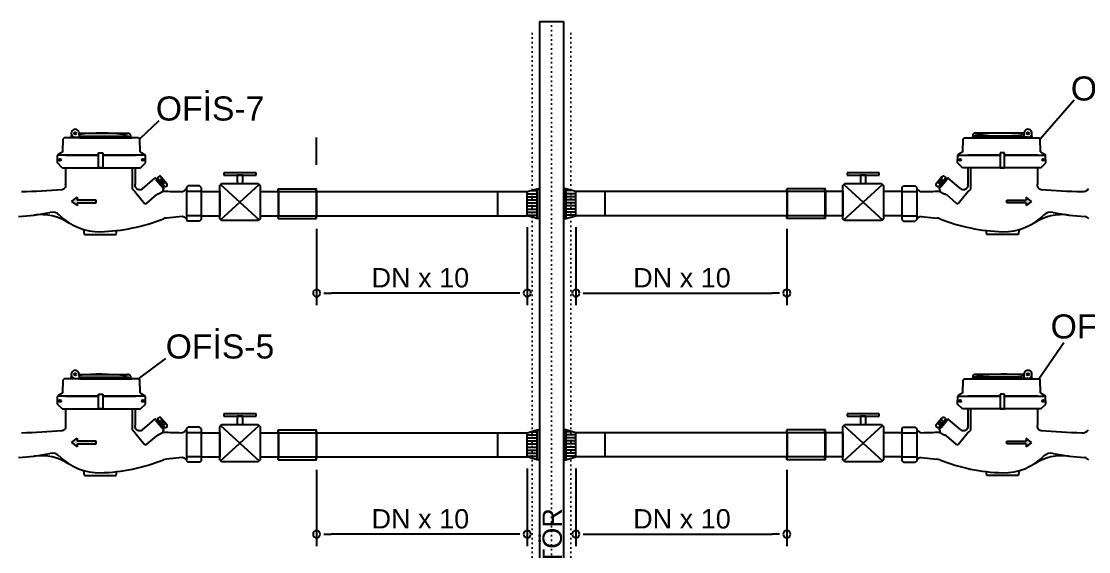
# Model space of a CAD drawing. Header units: centimetres. Extents: x 14449 to 53524, y -19051 to -10746.
# Drawn here: x 24528 to 24993.9, y -17432.6 to -17201.1 of the extents above; entities that cross this region are included whole.
import ezdxf

# ---------------------------------------------------------------- set-up
doc = ezdxf.new("R2010")
doc.units = ezdxf.units.CM
doc.linetypes.add('CENTER2', pattern=[112.5, 75, -12.5, 12.5, -12.5])
doc.linetypes.add('DOT', pattern=[6.35, 0, -6.35])
doc.layers.add('Eksen', color=1, linetype='CENTER2')
doc.styles.get("Standard").update_dxf_attribs({"font": 'arial.ttf'})

msp = doc.modelspace()

# ---------------------------------------------------------------- hatches: boundary and pattern name
for points in [[(24552.34, -17280.29), (24552.34, -17281.5), (24549.95, -17279.68), (24552.34, -17277.86), (24552.34, -17279.07), (24560.72, -17279.07), (24560.72, -17280.29)], [(24966.55, -17280.29), (24966.55, -17281.5), (24968.94, -17279.68), (24966.55, -17277.86), (24966.55, -17279.07), (24958.17, -17279.07), (24958.17, -17280.29)], [(24552.34, -17385.55), (24552.34, -17386.77), (24549.95, -17384.94), (24552.34, -17383.12), (24552.34, -17384.34), (24560.72, -17384.34), (24560.72, -17385.55)], [(24966.55, -17385.55), (24966.55, -17386.77), (24968.94, -17384.94), (24966.55, -17383.12), (24966.55, -17384.34), (24958.17, -17384.34), (24958.17, -17385.55)]]:
    msp.add_hatch(color=1).paths.add_polyline_path(points)

# ---------------------------------------------------------------- linework, layer by layer
for p, q in [((24754.18, -17201.05), (24754.18, -17683.87)), ((24754.18, -17201.05), (24764.71, -17201.05)), ((24764.71, -17201.05), (24764.71, -17683.87)), ((24549.7, -17251.78), (24549.89, -17250.6)), ((24553.25, -17249.93), (24559.31, -17249.93)), ((24553.25, -17249.93), (24574.47, -17249.93)), ((24553.29, -17250.44), (24553.29, -17251.85)), ((24566.05, -17249.93), (24574.75, -17249.93)), ((24952.84, -17249.93), (24944.14, -17249.93)), ((24965.64, -17249.93), (24944.42, -17249.93)), ((24965.64, -17249.93), (24959.57, -17249.93)), ((24965.6, -17250.44), (24965.6, -17251.85)), ((24969.19, -17251.78), (24969, -17250.6)), ((24546.05, -17258.05), (24546.22, -17252.37)), ((24546.74, -17251.85), (24546.22, -17252.37)), ((24553.36, -17251.85), (24546.74, -17251.85)), ((24549.7, -17251.78), (24549.67, -17251.78)), ((24551.5, -17251.68), (24553.29, -17251.68)), ((24575.6, -17251.85), (24553.29, -17251.85)), ((24553.3, -17251.78), (24553.33, -17251.78)), ((24553.33, -17251.78), (24553.33, -17251.85)), ((24553.33, -17251.85), (24576.21, -17251.85)), ((24553.89, -17251.21), (24574.96, -17251.21)), ((24553.89, -17251.21), (24553.89, -17251.85)), ((24574.96, -17251.21), (24574.96, -17251.85)), ((24579.21, -17251.85), (24575.35, -17251.85)), ((24575.6, -17250.78), (24575.6, -17251.85)), ((24579.21, -17251.85), (24579.73, -17252.37)), ((24579.9, -17258.05), (24579.73, -17252.37)), ((24656.78, -17263.67), (24656.78, -17251.74)), ((24938.99, -17258.05), (24939.16, -17252.37)), ((24939.68, -17251.85), (24939.16, -17252.37)), ((24939.68, -17251.85), (24943.54, -17251.85)), ((24965.56, -17251.85), (24942.68, -17251.85)), ((24943.29, -17250.78), (24943.29, -17251.85)), ((24943.29, -17251.85), (24965.6, -17251.85)), ((24965, -17251.21), (24943.93, -17251.21)), ((24943.93, -17251.21), (24943.93, -17251.85)), ((24965, -17251.21), (24965, -17251.85)), ((24965.53, -17251.85), (24972.15, -17251.85)), ((24965.56, -17251.78), (24965.56, -17251.85)), ((24965.59, -17251.78), (24965.56, -17251.78)), ((24967.39, -17251.68), (24965.6, -17251.68)), ((24969.19, -17251.78), (24969.22, -17251.78)), ((24972.15, -17251.85), (24972.67, -17252.37)), ((24972.84, -17258.05), (24972.67, -17252.37)), ((24543.76, -17262.89), (24543.81, -17259.61)), ((24561.76, -17259.44), (24543.84, -17259.44)), ((24546.05, -17258.05), (24544.04, -17259.21)), ((24547.25, -17259.44), (24561.76, -17259.44)), ((24561.76, -17265), (24561.76, -17258.51)), ((24561.76, -17258.51), (24563.61, -17258.51)), ((24563.61, -17258.51), (24563.61, -17265)), ((24563.61, -17259.44), (24577.82, -17259.44)), ((24582.11, -17259.44), (24563.61, -17259.44)), ((24579.9, -17258.05), (24581.91, -17259.21)), ((24582.2, -17262.89), (24582.14, -17259.61)), ((24936.69, -17262.89), (24936.75, -17259.61)), ((24936.78, -17259.44), (24955.28, -17259.44)), ((24938.99, -17258.05), (24936.98, -17259.21)), ((24955.28, -17259.44), (24941.07, -17259.44)), ((24957.13, -17258.51), (24955.28, -17258.51)), ((24955.28, -17258.51), (24955.28, -17265)), ((24957.13, -17265), (24957.13, -17258.51)), ((24971.64, -17259.44), (24957.13, -17259.44)), ((24957.13, -17259.44), (24975.04, -17259.44)), ((24972.84, -17258.05), (24974.85, -17259.21)), ((24975.13, -17262.89), (24975.08, -17259.61)), ((24545.86, -17265), (24543.76, -17262.89)), ((24580.09, -17265), (24582.2, -17262.89)), ((24938.8, -17265), (24936.69, -17262.89)), ((24973.03, -17265), (24975.13, -17262.89)), ((24545.86, -17265), (24580.09, -17265)), ((24563.61, -17265), (24561.76, -17265)), ((24576.47, -17274.28), (24576.47, -17265)), ((24588.26, -17268.6), (24587.32, -17269.39)), ((24589.04, -17268.99), (24591.45, -17271.86)), ((24630.45, -17267.18), (24616.43, -17267.18)), ((24616.43, -17267.18), (24616.43, -17268.17)), ((24616.43, -17268.17), (24630.45, -17268.17)), ((24624.66, -17268.17), (24622.21, -17268.17)), ((24622.21, -17268.17), (24622.21, -17271.89)), ((24624.66, -17271.89), (24624.66, -17268.17)), ((24630.45, -17268.17), (24630.45, -17267.18)), ((24902.46, -17267.18), (24888.43, -17267.18)), ((24888.43, -17267.18), (24888.43, -17268.17)), ((24888.43, -17268.17), (24902.46, -17268.17)), ((24896.67, -17268.17), (24894.22, -17268.17)), ((24894.22, -17268.17), (24894.22, -17271.89)), ((24896.67, -17271.89), (24896.67, -17268.17)), ((24902.46, -17268.17), (24902.46, -17267.18)), ((24929.85, -17268.99), (24927.44, -17271.86)), ((24930.63, -17268.6), (24931.57, -17269.39)), ((24973.03, -17265), (24938.8, -17265)), ((24942.42, -17274.28), (24942.42, -17265)), ((24955.28, -17265), (24957.13, -17265)), ((24580.83, -17274.16), (24586.33, -17269.54)), ((24586.66, -17269.57), (24590.23, -17273.83)), ((24586.78, -17270.08), (24586.96, -17269.93)), ((24586.78, -17270.08), (24589.76, -17273.62)), ((24587.46, -17269.56), (24587.02, -17269.93)), ((24589.93, -17273.39), (24587.02, -17269.93)), ((24590.76, -17273.49), (24587.32, -17269.39)), ((24590.37, -17273.02), (24587.46, -17269.56)), ((24587.49, -17270.93), (24589.28, -17273.05)), ((24588.01, -17270.22), (24587.57, -17270.59)), ((24587.61, -17271.07), (24588.27, -17270.52)), ((24589.29, -17269.83), (24588.35, -17270.62)), ((24589.16, -17272.91), (24589.82, -17272.36)), ((24589.82, -17272.36), (24589.38, -17272.73)), ((24590.67, -17271.46), (24589.73, -17272.25)), ((24589.76, -17273.62), (24589.93, -17273.48)), ((24590.37, -17273.02), (24589.93, -17273.39)), ((24591.7, -17272.7), (24590.76, -17273.49)), ((24600.05, -17273.63), (24600.74, -17272.93)), ((24600.05, -17273.63), (24600.05, -17287.64)), ((24605.84, -17272.93), (24600.74, -17272.93)), ((24606.53, -17273.63), (24605.84, -17272.93)), ((24606.53, -17273.63), (24606.53, -17287.64)), ((24614.59, -17272.73), (24615.43, -17271.89)), ((24614.59, -17287.24), (24614.59, -17272.73)), ((24615.01, -17287.66), (24631.87, -17272.31)), ((24615.01, -17272.31), (24631.87, -17287.66)), ((24615.43, -17271.89), (24631.45, -17271.89)), ((24622.21, -17271.89), (24624.66, -17271.89)), ((24631.45, -17271.89), (24632.29, -17272.73)), ((24632.29, -17272.73), (24632.29, -17287.24)), ((24886.59, -17272.73), (24887.44, -17271.89)), ((24886.59, -17287.24), (24886.59, -17272.73)), ((24887.02, -17287.66), (24903.87, -17272.31)), ((24887.02, -17272.31), (24903.87, -17287.66)), ((24887.44, -17271.89), (24903.45, -17271.89)), ((24894.22, -17271.89), (24896.67, -17271.89)), ((24903.45, -17271.89), (24904.29, -17272.73)), ((24904.29, -17272.73), (24904.29, -17287.24)), ((24912.36, -17273.63), (24913.05, -17272.93)), ((24912.36, -17273.63), (24912.36, -17287.64)), ((24913.05, -17272.93), (24918.15, -17272.93)), ((24918.84, -17273.63), (24918.15, -17272.93)), ((24918.84, -17273.63), (24918.84, -17287.64)), ((24927.19, -17272.7), (24928.12, -17273.49)), ((24928.12, -17273.49), (24931.57, -17269.39)), ((24928.22, -17271.46), (24929.16, -17272.25)), ((24928.52, -17273.02), (24931.43, -17269.56)), ((24928.52, -17273.02), (24928.96, -17273.39)), ((24932.23, -17269.57), (24928.66, -17273.83)), ((24928.96, -17273.39), (24931.87, -17269.93)), ((24929.13, -17273.62), (24928.96, -17273.48)), ((24929.73, -17272.91), (24929.07, -17272.36)), ((24929.07, -17272.36), (24929.51, -17272.73)), ((24932.11, -17270.08), (24929.13, -17273.62)), ((24929.6, -17269.83), (24930.54, -17270.62)), ((24931.4, -17270.93), (24929.61, -17273.05)), ((24931.28, -17271.07), (24930.62, -17270.52)), ((24930.87, -17270.22), (24931.32, -17270.59)), ((24931.43, -17269.56), (24931.87, -17269.93)), ((24932.11, -17270.08), (24931.93, -17269.93)), ((24938.06, -17274.16), (24932.56, -17269.54)), ((24577.55, -17275.33), (24581.93, -17280.69)), ((24582.79, -17280.37), (24587.13, -17276.73)), ((24590.24, -17275.16), (24587.77, -17276.52)), ((24589.97, -17274.35), (24590.2, -17274.16)), ((24606.53, -17275.39), (24600.05, -17275.39)), ((24606.53, -17275.39), (24614.59, -17275.39)), ((24614.59, -17275.39), (24614.59, -17285.91)), ((24632.29, -17275.39), (24640.07, -17275.39)), ((24640.07, -17274.13), (24656.91, -17274.13)), ((24640.07, -17275.39), (24640.07, -17274.13)), ((24640.07, -17275.39), (24640.07, -17285.91)), ((24640.07, -17275.39), (24656.91, -17275.39)), ((24640.28, -17275.39), (24640.28, -17274.13)), ((24640.28, -17275.39), (24640.28, -17285.91)), ((24653.3, -17275.39), (24670.14, -17275.39)), ((24656.73, -17275.39), (24656.73, -17274.13)), ((24656.73, -17275.39), (24656.73, -17285.91)), ((24656.91, -17275.39), (24656.91, -17274.13)), ((24656.91, -17275.39), (24656.91, -17285.91)), ((24656.91, -17275.39), (24748.82, -17275.39)), ((24748.82, -17275.39), (24753.18, -17274.13)), ((24748.82, -17285.91), (24748.82, -17275.39)), ((24753.18, -17274.13), (24753.18, -17287.18)), ((24753.18, -17274.13), (24754.18, -17274.13)), ((24753.18, -17287.18), (24753.18, -17274.13)), ((24754.18, -17274.13), (24754.18, -17287.18)), ((24765.71, -17274.13), (24764.71, -17274.13)), ((24764.71, -17274.13), (24764.71, -17287.18)), ((24765.71, -17274.13), (24765.71, -17287.18)), ((24770.07, -17275.39), (24765.71, -17274.13)), ((24765.71, -17287.18), (24765.71, -17274.13)), ((24862.11, -17275.39), (24770.07, -17275.39)), ((24770.07, -17285.91), (24770.07, -17275.39)), ((24878.95, -17274.13), (24862.11, -17274.13)), ((24862.11, -17275.39), (24862.11, -17274.13)), ((24878.95, -17275.39), (24862.11, -17275.39)), ((24862.11, -17275.39), (24862.11, -17285.91)), ((24862.28, -17275.39), (24862.28, -17274.13)), ((24862.28, -17275.39), (24862.28, -17285.91)), ((24878.74, -17275.39), (24878.74, -17274.13)), ((24878.74, -17275.39), (24878.74, -17285.91)), ((24878.95, -17275.39), (24878.95, -17274.13)), ((24886.59, -17275.39), (24878.95, -17275.39)), ((24878.95, -17275.39), (24878.95, -17285.91)), ((24886.59, -17275.39), (24886.59, -17285.91)), ((24912.36, -17275.39), (24904.29, -17275.39)), ((24912.36, -17275.39), (24918.84, -17275.39)), ((24928.65, -17275.16), (24931.12, -17276.52)), ((24928.92, -17274.35), (24928.69, -17274.16)), ((24936.1, -17280.37), (24931.76, -17276.73)), ((24941.34, -17275.33), (24936.96, -17280.69)), ((24598.14, -17286.23), (24591.31, -17286.93)), ((24606.53, -17285.91), (24600.05, -17285.91)), ((24600.05, -17287.64), (24600.74, -17288.33)), ((24606.53, -17287.64), (24605.84, -17288.33)), ((24606.53, -17285.91), (24614.59, -17285.91)), ((24615.43, -17288.08), (24614.59, -17287.24)), ((24632.29, -17287.24), (24631.45, -17288.08)), ((24632.29, -17285.91), (24640.07, -17285.91)), ((24640.07, -17285.91), (24656.91, -17285.91)), ((24640.07, -17287.18), (24640.07, -17285.91)), ((24640.07, -17287.18), (24656.91, -17287.18)), ((24640.28, -17287.18), (24640.28, -17285.91)), ((24653.3, -17285.91), (24670.14, -17285.91)), ((24656.73, -17287.18), (24656.73, -17285.91)), ((24656.91, -17287.18), (24656.91, -17285.91)), ((24656.91, -17285.91), (24748.82, -17285.91)), ((24753.18, -17287.18), (24748.82, -17285.91)), ((24754.18, -17287.18), (24753.18, -17287.18)), ((24764.71, -17287.18), (24765.71, -17287.18)), ((24765.71, -17287.18), (24770.07, -17285.91)), ((24862.11, -17285.91), (24770.07, -17285.91)), ((24878.95, -17285.91), (24862.11, -17285.91)), ((24862.11, -17287.18), (24862.11, -17285.91)), ((24878.95, -17287.18), (24862.11, -17287.18)), ((24862.28, -17287.18), (24862.28, -17285.91)), ((24878.74, -17287.18), (24878.74, -17285.91)), ((24886.59, -17285.91), (24878.95, -17285.91)), ((24878.95, -17287.18), (24878.95, -17285.91)), ((24887.44, -17288.08), (24886.59, -17287.24)), ((24904.29, -17287.24), (24903.45, -17288.08)), ((24912.36, -17285.91), (24904.29, -17285.91)), ((24912.36, -17285.91), (24918.84, -17285.91)), ((24912.36, -17287.64), (24913.05, -17288.33)), ((24918.84, -17287.64), (24918.15, -17288.33)), ((24920.75, -17286.23), (24927.58, -17286.93)), ((24555.63, -17294.08), (24555.25, -17291.93)), ((24569.44, -17294.08), (24569.74, -17292.38)), ((24605.84, -17288.33), (24600.74, -17288.33)), ((24631.45, -17288.08), (24615.43, -17288.08)), ((24903.45, -17288.08), (24887.44, -17288.08)), ((24913.05, -17288.33), (24918.15, -17288.33)), ((24949.45, -17294.08), (24949.15, -17292.38)), ((24963.26, -17294.08), (24963.64, -17291.93)), ((24555.63, -17294.08), (24569.44, -17294.08)), ((24963.26, -17294.08), (24949.45, -17294.08)), ((24546.05, -17363.32), (24546.22, -17357.63)), ((24546.74, -17357.11), (24546.22, -17357.63)), ((24553.36, -17357.11), (24546.74, -17357.11)), ((24549.7, -17357.04), (24549.67, -17357.04)), ((24549.7, -17357.04), (24549.89, -17355.86)), ((24551.5, -17356.94), (24553.29, -17356.94)), ((24553.25, -17355.19), (24559.31, -17355.19)), ((24553.25, -17355.19), (24574.47, -17355.19)), ((24553.29, -17355.71), (24553.29, -17357.11)), ((24575.6, -17357.11), (24553.29, -17357.11)), ((24553.3, -17357.04), (24553.33, -17357.04)), ((24553.33, -17357.04), (24553.33, -17357.11)), ((24553.33, -17357.11), (24576.21, -17357.11)), ((24553.89, -17356.47), (24574.96, -17356.47)), ((24553.89, -17356.47), (24553.89, -17357.11)), ((24566.05, -17355.19), (24574.75, -17355.19)), ((24574.96, -17356.47), (24574.96, -17357.11)), ((24579.21, -17357.11), (24575.35, -17357.11)), ((24575.6, -17356.04), (24575.6, -17357.11)), ((24579.21, -17357.11), (24579.73, -17357.63)), ((24579.9, -17363.32), (24579.73, -17357.63)), ((24938.99, -17363.32), (24939.16, -17357.63)), ((24939.68, -17357.11), (24939.16, -17357.63)), ((24939.68, -17357.11), (24943.54, -17357.11)), ((24965.56, -17357.11), (24942.68, -17357.11)), ((24943.29, -17356.04), (24943.29, -17357.11)), ((24943.29, -17357.11), (24965.6, -17357.11)), ((24965, -17356.47), (24943.93, -17356.47)), ((24943.93, -17356.47), (24943.93, -17357.11)), ((24952.84, -17355.19), (24944.14, -17355.19)), ((24965.64, -17355.19), (24944.42, -17355.19)), ((24965.64, -17355.19), (24959.57, -17355.19)), ((24965, -17356.47), (24965, -17357.11)), ((24965.53, -17357.11), (24972.15, -17357.11)), ((24965.56, -17357.04), (24965.56, -17357.11)), ((24965.59, -17357.04), (24965.56, -17357.04)), ((24965.6, -17355.71), (24965.6, -17357.11)), ((24967.39, -17356.94), (24965.6, -17356.94)), ((24969.19, -17357.04), (24969, -17355.86)), ((24969.19, -17357.04), (24969.22, -17357.04)), ((24972.15, -17357.11), (24972.67, -17357.63)), ((24972.84, -17363.32), (24972.67, -17357.63)), ((24543.76, -17368.16), (24543.81, -17364.87)), ((24561.76, -17364.71), (24543.84, -17364.71)), ((24546.05, -17363.32), (24544.04, -17364.48)), ((24547.25, -17364.71), (24561.76, -17364.71)), ((24561.76, -17370.26), (24561.76, -17363.77)), ((24561.76, -17363.77), (24563.61, -17363.77)), ((24563.61, -17363.77), (24563.61, -17370.26)), ((24563.61, -17364.71), (24577.82, -17364.71)), ((24582.11, -17364.71), (24563.61, -17364.71)), ((24579.9, -17363.32), (24581.91, -17364.48)), ((24582.2, -17368.16), (24582.14, -17364.87)), ((24936.69, -17368.16), (24936.75, -17364.87)), ((24936.78, -17364.71), (24955.28, -17364.71)), ((24938.99, -17363.32), (24936.98, -17364.48)), ((24955.28, -17364.71), (24941.07, -17364.71)), ((24957.13, -17363.77), (24955.28, -17363.77)), ((24955.28, -17363.77), (24955.28, -17370.26)), ((24957.13, -17370.26), (24957.13, -17363.77)), ((24971.64, -17364.71), (24957.13, -17364.71)), ((24957.13, -17364.71), (24975.04, -17364.71)), ((24972.84, -17363.32), (24974.85, -17364.48)), ((24975.13, -17368.16), (24975.08, -17364.87)), ((24545.86, -17370.26), (24543.76, -17368.16)), ((24545.86, -17370.26), (24580.09, -17370.26)), ((24563.61, -17370.26), (24561.76, -17370.26)), ((24576.47, -17379.54), (24576.47, -17370.26)), ((24580.09, -17370.26), (24582.2, -17368.16)), ((24938.8, -17370.26), (24936.69, -17368.16)), ((24973.03, -17370.26), (24938.8, -17370.26)), ((24942.42, -17379.54), (24942.42, -17370.26)), ((24955.28, -17370.26), (24957.13, -17370.26)), ((24973.03, -17370.26), (24975.13, -17368.16)), ((24580.83, -17379.43), (24586.33, -17374.81)), ((24586.66, -17374.84), (24590.23, -17379.09)), ((24586.78, -17375.34), (24586.96, -17375.19)), ((24586.78, -17375.34), (24589.76, -17378.89)), ((24587.46, -17374.82), (24587.02, -17375.2)), ((24589.93, -17378.65), (24587.02, -17375.2)), ((24588.26, -17373.87), (24587.32, -17374.66)), ((24590.76, -17378.75), (24587.32, -17374.66)), ((24590.37, -17378.28), (24587.46, -17374.82)), ((24587.49, -17376.19), (24589.28, -17378.32)), ((24588.01, -17375.48), (24587.57, -17375.85)), ((24587.61, -17376.33), (24588.27, -17375.78)), ((24589.29, -17375.09), (24588.35, -17375.88)), ((24589.04, -17374.25), (24591.45, -17377.12)), ((24630.45, -17372.44), (24616.43, -17372.44)), ((24616.43, -17372.44), (24616.43, -17373.43)), ((24616.43, -17373.43), (24630.45, -17373.43)), ((24624.66, -17373.43), (24622.21, -17373.43)), ((24622.21, -17373.43), (24622.21, -17377.15)), ((24624.66, -17377.15), (24624.66, -17373.43)), ((24630.45, -17373.43), (24630.45, -17372.44)), ((24902.46, -17372.44), (24888.43, -17372.44)), ((24888.43, -17372.44), (24888.43, -17373.43)), ((24888.43, -17373.43), (24902.46, -17373.43)), ((24896.67, -17373.43), (24894.22, -17373.43)), ((24894.22, -17373.43), (24894.22, -17377.15)), ((24896.67, -17377.15), (24896.67, -17373.43)), ((24902.46, -17373.43), (24902.46, -17372.44)), ((24929.85, -17374.25), (24927.44, -17377.12)), ((24928.12, -17378.75), (24931.57, -17374.66)), ((24928.52, -17378.28), (24931.43, -17374.82)), ((24932.23, -17374.84), (24928.66, -17379.09)), ((24928.96, -17378.65), (24931.87, -17375.2)), ((24932.11, -17375.34), (24929.13, -17378.89)), ((24929.6, -17375.09), (24930.54, -17375.88)), ((24931.4, -17376.19), (24929.61, -17378.32)), ((24931.28, -17376.33), (24930.62, -17375.78)), ((24930.63, -17373.87), (24931.57, -17374.66)), ((24930.87, -17375.48), (24931.32, -17375.85)), ((24931.43, -17374.82), (24931.87, -17375.2)), ((24932.11, -17375.34), (24931.93, -17375.19)), ((24938.06, -17379.43), (24932.56, -17374.81)), ((24577.55, -17380.59), (24581.93, -17385.96)), ((24590.24, -17380.43), (24587.77, -17381.78)), ((24589.16, -17378.18), (24589.82, -17377.62)), ((24589.82, -17377.62), (24589.38, -17378)), ((24590.67, -17376.73), (24589.73, -17377.52)), ((24589.76, -17378.89), (24589.93, -17378.74)), ((24590.37, -17378.28), (24589.93, -17378.65)), ((24589.97, -17379.62), (24590.2, -17379.42)), ((24591.7, -17377.96), (24590.76, -17378.75)), ((24600.05, -17378.89), (24600.74, -17378.2)), ((24600.05, -17378.89), (24600.05, -17392.9)), ((24606.53, -17380.65), (24600.05, -17380.65)), ((24605.84, -17378.2), (24600.74, -17378.2)), ((24606.53, -17378.89), (24605.84, -17378.2)), ((24606.53, -17378.89), (24606.53, -17392.9)), ((24606.53, -17380.65), (24614.59, -17380.65)), ((24614.59, -17378), (24615.43, -17377.15)), ((24614.59, -17392.51), (24614.59, -17378)), ((24614.59, -17380.65), (24614.59, -17391.18)), ((24615.01, -17392.93), (24631.87, -17377.57)), ((24615.01, -17377.57), (24631.87, -17392.93)), ((24615.43, -17377.15), (24631.45, -17377.15)), ((24622.21, -17377.15), (24624.66, -17377.15)), ((24631.45, -17377.15), (24632.29, -17378)), ((24632.29, -17378), (24632.29, -17392.51)), ((24632.29, -17380.65), (24640.07, -17380.65)), ((24640.07, -17379.39), (24656.91, -17379.39)), ((24640.07, -17380.65), (24640.07, -17379.39)), ((24640.07, -17380.65), (24640.07, -17391.18)), ((24640.07, -17380.65), (24656.91, -17380.65)), ((24640.28, -17380.65), (24640.28, -17379.39)), ((24640.28, -17380.65), (24640.28, -17391.18)), ((24656.73, -17380.65), (24656.73, -17379.39)), ((24656.73, -17380.65), (24656.73, -17391.18)), ((24656.91, -17380.65), (24656.91, -17379.39)), ((24656.91, -17380.65), (24656.91, -17391.18)), ((24656.91, -17380.65), (24748.82, -17380.65)), ((24748.82, -17380.65), (24753.18, -17379.39)), ((24748.82, -17391.18), (24748.82, -17380.65)), ((24753.18, -17379.39), (24753.18, -17392.44)), ((24753.18, -17379.39), (24754.18, -17379.39)), ((24753.18, -17392.44), (24753.18, -17379.39)), ((24754.18, -17379.39), (24754.18, -17392.44)), ((24765.71, -17379.39), (24764.71, -17379.39)), ((24764.71, -17379.39), (24764.71, -17392.44)), ((24765.71, -17379.39), (24765.71, -17392.44)), ((24770.07, -17380.65), (24765.71, -17379.39)), ((24765.71, -17392.44), (24765.71, -17379.39)), ((24862.11, -17380.65), (24770.07, -17380.65)), ((24770.07, -17391.18), (24770.07, -17380.65)), ((24878.95, -17379.39), (24862.11, -17379.39)), ((24862.11, -17380.65), (24862.11, -17379.39)), ((24878.95, -17380.65), (24862.11, -17380.65)), ((24862.11, -17380.65), (24862.11, -17391.18)), ((24862.28, -17380.65), (24862.28, -17379.39)), ((24862.28, -17380.65), (24862.28, -17391.18)), ((24878.74, -17380.65), (24878.74, -17379.39)), ((24878.74, -17380.65), (24878.74, -17391.18)), ((24878.95, -17380.65), (24878.95, -17379.39)), ((24886.59, -17380.65), (24878.95, -17380.65)), ((24878.95, -17380.65), (24878.95, -17391.18)), ((24886.59, -17378), (24887.44, -17377.15)), ((24886.59, -17392.51), (24886.59, -17378)), ((24886.59, -17380.65), (24886.59, -17391.18)), ((24887.02, -17392.93), (24903.87, -17377.57)), ((24887.02, -17377.57), (24903.87, -17392.93)), ((24887.44, -17377.15), (24903.45, -17377.15)), ((24894.22, -17377.15), (24896.67, -17377.15)), ((24903.45, -17377.15), (24904.29, -17378)), ((24904.29, -17378), (24904.29, -17392.51)), ((24912.36, -17380.65), (24904.29, -17380.65)), ((24912.36, -17378.89), (24913.05, -17378.2)), ((24912.36, -17378.89), (24912.36, -17392.9)), ((24912.36, -17380.65), (24918.84, -17380.65)), ((24913.05, -17378.2), (24918.15, -17378.2)), ((24918.84, -17378.89), (24918.15, -17378.2)), ((24918.84, -17378.89), (24918.84, -17392.9)), ((24927.19, -17377.96), (24928.12, -17378.75)), ((24928.22, -17376.73), (24929.16, -17377.52)), ((24928.52, -17378.28), (24928.96, -17378.65)), ((24928.65, -17380.43), (24931.12, -17381.78)), ((24928.92, -17379.62), (24928.69, -17379.42)), ((24929.13, -17378.89), (24928.96, -17378.74)), ((24929.73, -17378.18), (24929.07, -17377.62)), ((24929.07, -17377.62), (24929.51, -17378)), ((24941.34, -17380.59), (24936.96, -17385.96)), ((24582.79, -17385.64), (24587.13, -17381.99)), ((24936.1, -17385.64), (24931.76, -17381.99)), ((24598.14, -17391.49), (24591.31, -17392.19)), ((24606.53, -17391.18), (24600.05, -17391.18)), ((24600.05, -17392.9), (24600.74, -17393.6)), ((24605.84, -17393.6), (24600.74, -17393.6)), ((24606.53, -17392.9), (24605.84, -17393.6)), ((24606.53, -17391.18), (24614.59, -17391.18)), ((24615.43, -17393.35), (24614.59, -17392.51)), ((24631.45, -17393.35), (24615.43, -17393.35)), ((24632.29, -17392.51), (24631.45, -17393.35)), ((24632.29, -17391.18), (24640.07, -17391.18)), ((24640.07, -17391.18), (24656.91, -17391.18)), ((24640.07, -17392.44), (24640.07, -17391.18)), ((24640.07, -17392.44), (24656.91, -17392.44)), ((24640.28, -17392.44), (24640.28, -17391.18)), ((24656.73, -17392.44), (24656.73, -17391.18)), ((24656.91, -17392.44), (24656.91, -17391.18)), ((24656.91, -17391.18), (24748.82, -17391.18)), ((24753.18, -17392.44), (24748.82, -17391.18)), ((24754.18, -17392.44), (24753.18, -17392.44)), ((24764.71, -17392.44), (24765.71, -17392.44)), ((24765.71, -17392.44), (24770.07, -17391.18)), ((24862.11, -17391.18), (24770.07, -17391.18)), ((24878.95, -17391.18), (24862.11, -17391.18)), ((24862.11, -17392.44), (24862.11, -17391.18)), ((24878.95, -17392.44), (24862.11, -17392.44)), ((24862.28, -17392.44), (24862.28, -17391.18)), ((24878.74, -17392.44), (24878.74, -17391.18)), ((24886.59, -17391.18), (24878.95, -17391.18)), ((24878.95, -17392.44), (24878.95, -17391.18)), ((24887.44, -17393.35), (24886.59, -17392.51)), ((24903.45, -17393.35), (24887.44, -17393.35)), ((24904.29, -17392.51), (24903.45, -17393.35)), ((24912.36, -17391.18), (24904.29, -17391.18)), ((24912.36, -17391.18), (24918.84, -17391.18)), ((24912.36, -17392.9), (24913.05, -17393.6)), ((24913.05, -17393.6), (24918.15, -17393.6)), ((24918.84, -17392.9), (24918.15, -17393.6)), ((24920.75, -17391.49), (24927.58, -17392.19)), ((24555.63, -17399.34), (24555.25, -17397.19)), ((24555.63, -17399.34), (24569.44, -17399.34)), ((24569.44, -17399.34), (24569.74, -17397.64)), ((24949.45, -17399.34), (24949.15, -17397.64)), ((24963.26, -17399.34), (24949.45, -17399.34)), ((24963.26, -17399.34), (24963.64, -17397.19))]:
    msp.add_line(p, q)
at = {"color": 3, "linetype": 'DOT', "ltscale": 0.3}
for p, q in [((24759.44, -17201.05), (24759.44, -17643.57)), ((24751.02, -17206.31), (24751.02, -17643.57)), ((24767.87, -17206.31), (24767.87, -17643.57))]:
    msp.add_line(p, q, dxfattribs=at)
at = {"ltscale": 0.3}
for p, q in [((24972.67, -17252.37), (24987.5, -17235.38)), ((24579.73, -17252.37), (24588.12, -17244.37)), ((24972.15, -17357.11), (24982.97, -17341.35)), ((24579.21, -17357.11), (24591.02, -17348.27))]:
    msp.add_line(p, q, dxfattribs=at)
at = {"ltscale": 0.5}
for p, q in [((24547.32, -17265), (24547.32, -17272.08)), ((24577.75, -17265), (24577.75, -17272.08)), ((24941.14, -17265), (24941.14, -17272.08)), ((24971.57, -17265), (24971.57, -17272.08)), ((24547.32, -17370.26), (24547.32, -17377.34)), ((24577.75, -17370.26), (24577.75, -17377.34)), ((24941.14, -17370.26), (24941.14, -17377.34)), ((24971.57, -17370.26), (24971.57, -17377.34))]:
    msp.add_line(p, q, dxfattribs=at)
at = {"color": 1}
for p, q in [((24549.95, -17279.68), (24552.34, -17277.86)), ((24552.34, -17277.86), (24552.34, -17279.07)), ((24966.55, -17277.86), (24966.55, -17279.07)), ((24968.94, -17279.68), (24966.55, -17277.86)), ((24549.95, -17279.68), (24552.34, -17281.5)), ((24560.72, -17279.07), (24552.34, -17279.07)), ((24552.34, -17280.29), (24560.72, -17280.29)), ((24552.34, -17280.29), (24552.34, -17281.5)), ((24560.72, -17280.29), (24560.72, -17279.07)), ((24958.17, -17280.29), (24958.17, -17279.07)), ((24958.17, -17279.07), (24966.55, -17279.07)), ((24966.55, -17280.29), (24958.17, -17280.29)), ((24968.94, -17279.68), (24966.55, -17281.5)), ((24966.55, -17280.29), (24966.55, -17281.5)), ((24549.95, -17384.94), (24552.34, -17383.12)), ((24549.95, -17384.94), (24552.34, -17386.77)), ((24552.34, -17383.12), (24552.34, -17384.34)), ((24560.72, -17384.34), (24552.34, -17384.34)), ((24552.34, -17385.55), (24560.72, -17385.55)), ((24552.34, -17385.55), (24552.34, -17386.77)), ((24560.72, -17385.55), (24560.72, -17384.34)), ((24958.17, -17385.55), (24958.17, -17384.34)), ((24958.17, -17384.34), (24966.55, -17384.34)), ((24966.55, -17385.55), (24958.17, -17385.55)), ((24966.55, -17383.12), (24966.55, -17384.34)), ((24968.94, -17384.94), (24966.55, -17383.12)), ((24968.94, -17384.94), (24966.55, -17386.77)), ((24966.55, -17385.55), (24966.55, -17386.77))]:
    msp.add_line(p, q, dxfattribs=at)
at = {"color": 3}
for p, q in [((24735.98, -17285.91), (24735.98, -17275.39)), ((24748.82, -17276.31), (24753.18, -17276.31)), ((24748.82, -17277.65), (24753.18, -17277.65)), ((24750.26, -17274.97), (24753.18, -17274.97)), ((24768.63, -17274.97), (24765.71, -17274.97)), ((24770.07, -17276.31), (24765.71, -17276.31)), ((24770.07, -17277.65), (24765.71, -17277.65)), ((24782.91, -17285.91), (24782.91, -17275.39)), ((24748.82, -17278.98), (24753.18, -17278.98)), ((24748.82, -17280.32), (24753.18, -17280.32)), ((24748.82, -17281.66), (24753.18, -17281.66)), ((24748.82, -17282.99), (24753.18, -17282.99)), ((24770.07, -17278.98), (24765.71, -17278.98)), ((24770.07, -17280.32), (24765.71, -17280.32)), ((24770.07, -17281.66), (24765.71, -17281.66)), ((24770.07, -17282.99), (24765.71, -17282.99)), ((24748.82, -17284.33), (24753.18, -17284.33)), ((24748.82, -17285.67), (24753.18, -17285.67)), ((24752.58, -17287), (24753.18, -17287)), ((24770.07, -17284.33), (24765.71, -17284.33)), ((24770.07, -17285.67), (24765.71, -17285.67)), ((24766.31, -17287), (24765.71, -17287)), ((24656.91, -17291.62), (24656.91, -17324.94)), ((24748.82, -17290.99), (24748.82, -17324.94)), ((24770.07, -17290.99), (24770.07, -17324.94)), ((24862.11, -17291.62), (24862.11, -17324.94)), ((24742.5, -17319.68), (24663.23, -17319.68)), ((24776.39, -17319.68), (24855.79, -17319.68)), ((24735.98, -17391.18), (24735.98, -17380.65)), ((24750.26, -17380.23), (24753.18, -17380.23)), ((24768.63, -17380.23), (24765.71, -17380.23)), ((24782.91, -17391.18), (24782.91, -17380.65)), ((24748.82, -17381.57), (24753.18, -17381.57)), ((24748.82, -17382.91), (24753.18, -17382.91)), ((24748.82, -17384.25), (24753.18, -17384.25)), ((24748.82, -17385.58), (24753.18, -17385.58)), ((24770.07, -17381.57), (24765.71, -17381.57)), ((24770.07, -17382.91), (24765.71, -17382.91)), ((24770.07, -17384.25), (24765.71, -17384.25)), ((24770.07, -17385.58), (24765.71, -17385.58)), ((24748.82, -17386.92), (24753.18, -17386.92)), ((24748.82, -17388.26), (24753.18, -17388.26)), ((24748.82, -17389.59), (24753.18, -17389.59)), ((24770.07, -17386.92), (24765.71, -17386.92)), ((24770.07, -17388.26), (24765.71, -17388.26)), ((24770.07, -17389.59), (24765.71, -17389.59)), ((24748.82, -17390.93), (24753.18, -17390.93)), ((24752.58, -17392.27), (24753.18, -17392.27)), ((24770.07, -17390.93), (24765.71, -17390.93)), ((24766.31, -17392.27), (24765.71, -17392.27)), ((24656.91, -17396.88), (24656.91, -17430.2)), ((24748.82, -17396.25), (24748.82, -17430.2)), ((24770.07, -17396.25), (24770.07, -17430.2)), ((24862.11, -17396.88), (24862.11, -17430.2)), ((24742.5, -17424.94), (24663.23, -17424.94)), ((24776.39, -17424.94), (24855.79, -17424.94))]:
    msp.add_line(p, q, dxfattribs=at)
at = {"color": 0, "linetype": 'ByBlock', "lineweight": -2}
for p, q in [((24660.07, -17319.68), (24663.23, -17319.68)), ((24745.66, -17319.68), (24742.5, -17319.68)), ((24773.23, -17319.68), (24776.39, -17319.68)), ((24858.95, -17319.68), (24855.79, -17319.68)), ((24660.07, -17424.94), (24663.23, -17424.94)), ((24745.66, -17424.94), (24742.5, -17424.94)), ((24773.23, -17424.94), (24776.39, -17424.94)), ((24858.95, -17424.94), (24855.79, -17424.94))]:
    msp.add_line(p, q, dxfattribs=at)
for centre, radius in [((24551.5, -17249.93), 0.463), ((24551.5, -17249.93), 0.463), ((24967.39, -17249.93), 0.463), ((24967.39, -17249.93), 0.463), ((24544.86, -17261.53), 0.463), ((24581.09, -17261.53), 0.463), ((24937.8, -17261.53), 0.463), ((24974.03, -17261.53), 0.463), ((24589.63, -17270.95), 0.301), ((24929.26, -17270.95), 0.301), ((24551.5, -17355.19), 0.463), ((24551.5, -17355.19), 0.463), ((24967.39, -17355.19), 0.463), ((24967.39, -17355.19), 0.463), ((24544.86, -17366.79), 0.463), ((24581.09, -17366.79), 0.463), ((24937.8, -17366.79), 0.463), ((24974.03, -17366.79), 0.463), ((24589.63, -17376.21), 0.301), ((24929.26, -17376.21), 0.301)]:
    msp.add_circle(centre, radius)
for centre, radius, start, end in [((24551.5, -17249.93), 1.75, 342.2672, 270), ((24562.68, -17324.75), 74.9, 81.6677, 97.3026), ((24573.6, -17250.22), 0.426, 261.9477, 334.0225), ((24574.75, -17250.78), 0.853, 0, 154.0225), ((24944.14, -17250.78), 0.853, 25.9775, 180), ((24945.29, -17250.22), 0.426, 205.9775, 278.0523), ((24956.21, -17324.75), 74.9, 82.6974, 98.3323), ((24967.39, -17249.93), 1.75, 270, 197.7328), ((24544.28, -17259.61), 0.463, 120, 179), ((24581.68, -17259.61), 0.463, 1, 60), ((24937.21, -17259.61), 0.463, 120, 179), ((24974.61, -17259.61), 0.463, 1, 60), ((24588.2, -17269.7), 1.09, 353.1288, 87.0152), ((24930.69, -17269.7), 1.09, 92.9848, 186.8712), ((24545.62, -17272.59), 1.85, 274.9712, 319.1951), ((24554.9, -17280.6), 10.41, 138.168, 139.1951), ((24546.12, -17272.73), 1.38, 318.094, 29.8302), ((24578.95, -17272.73), 1.38, 150.1689, 221.9071), ((24570.16, -17280.6), 10.41, 40.8049, 41.832), ((24579.44, -17272.59), 1.85, 220.8049, 265.0288), ((24586.48, -17269.72), 0.232, 40, 130), ((24588.85, -17271.59), 1.82, 4.0887, 76.0554), ((24590.05, -17273.98), 0.232, 310, 40), ((24590.61, -17272.57), 1.11, 353.3618, 86.7823), ((24928.28, -17272.57), 1.11, 93.2177, 186.6382), ((24930.04, -17271.59), 1.82, 103.9446, 175.9113), ((24928.84, -17273.98), 0.232, 140, 230), ((24932.41, -17269.72), 0.232, 50, 140), ((24939.45, -17272.59), 1.85, 274.9712, 319.1951), ((24948.73, -17280.6), 10.41, 138.168, 139.1951), ((24939.94, -17272.73), 1.38, 318.0929, 29.8311), ((24972.77, -17272.73), 1.38, 150.1698, 221.906), ((24963.99, -17280.6), 10.41, 40.8049, 41.832), ((24973.27, -17272.59), 1.85, 220.8049, 265.0288), ((24521.94, -17000.34), 275.12, 271.2641, 274.9712), ((24579.08, -17272.25), 3.3, 217.7833, 227.8191), ((24579.44, -17272.59), 3.33, 219.3912, 235.4045), ((24603.12, -17000.34), 275.12, 265.0288, 265.1438), ((24579.95, -17273.11), 1.37, 265.1438, 310), ((24587.72, -17277.43), 0.912, 86.8185, 130), ((24590.26, -17274.71), 0.459, 130, 267.3162), ((24603.12, -17000.34), 275.12, 267.3162, 268.8731), ((24597.45, -17272.18), 3.24, 274.6499, 323.3365), ((24921.44, -17272.18), 3.24, 216.6635, 265.3501), ((24915.77, -17000.34), 275.12, 271.1269, 272.6838), ((24928.63, -17274.71), 0.459, 272.6838, 50), ((24931.17, -17277.43), 0.912, 50, 93.1815), ((24938.94, -17273.11), 1.37, 230, 274.8562), ((24915.77, -17000.34), 275.12, 274.8562, 274.9712), ((24939.45, -17272.59), 3.33, 304.5955, 320.6088), ((24939.81, -17272.25), 3.3, 312.1809, 322.2167), ((24996.95, -17000.34), 275.12, 265.0288, 268.7359), ((24991.27, -17272.21), 3.22, 262.9387, 323.902), ((24581.91, -17279.32), 1.37, 270, 310), ((24936.98, -17279.32), 1.37, 230, 270), ((24522.23, -17196.83), 89.51, 272.9, 281.7566), ((24536.39, -17308.57), 23.13, 57.255, 97.2194), ((24541.41, -17288.99), 4.63, 44.9313, 101.7566), ((24562.27, -17267.9), 25.03, 225.3847, 270.6095), ((24560, -17211.23), 81.73, 271.7769, 291.5696), ((24591.77, -17291.53), 4.63, 95.8136, 111.9555), ((24597.65, -17289.41), 3.22, 41.7648, 81.1995), ((24921.24, -17289.41), 3.22, 98.8005, 138.2352), ((24927.12, -17291.53), 4.63, 68.0445, 84.1864), ((24958.89, -17211.23), 81.73, 248.4304, 268.2231), ((24956.62, -17267.9), 25.03, 269.3905, 314.6153), ((24982.5, -17308.57), 23.13, 82.7806, 122.745), ((24977.48, -17288.99), 4.63, 78.2434, 135.0687), ((24996.66, -17196.83), 89.51, 258.2434, 267.1), ((24991.3, -17289.56), 3.45, 41.6517, 76.0101), ((24551.5, -17355.19), 1.75, 342.2672, 270), ((24562.68, -17430.01), 74.9, 81.6677, 97.3026), ((24573.6, -17355.48), 0.426, 261.9477, 334.0225), ((24574.75, -17356.04), 0.853, 0, 154.0225), ((24944.14, -17356.04), 0.853, 25.9775, 180), ((24945.29, -17355.48), 0.426, 205.9775, 278.0523), ((24956.21, -17430.01), 74.9, 82.6974, 98.3323), ((24967.39, -17355.19), 1.75, 270, 197.7328), ((24544.28, -17364.88), 0.463, 120, 179), ((24581.68, -17364.88), 0.463, 1, 60), ((24937.21, -17364.88), 0.463, 120, 179), ((24974.61, -17364.88), 0.463, 1, 60), ((24586.48, -17374.98), 0.232, 40, 130), ((24588.2, -17374.96), 1.09, 353.1288, 87.0152), ((24588.85, -17376.86), 1.82, 4.0887, 76.0554), ((24930.04, -17376.86), 1.82, 103.9446, 175.9113), ((24930.69, -17374.96), 1.09, 92.9848, 186.8712), ((24932.41, -17374.98), 0.232, 50, 140), ((24521.94, -17105.6), 275.12, 271.2641, 274.9712), ((24545.62, -17377.85), 1.85, 274.9712, 319.1951), ((24554.9, -17385.86), 10.41, 138.168, 139.1951), ((24546.12, -17378), 1.38, 318.094, 29.8302), ((24579.08, -17377.52), 3.3, 217.7833, 227.8191), ((24579.44, -17377.85), 3.33, 219.3912, 235.4045), ((24578.95, -17378), 1.38, 150.1689, 221.9071), ((24570.16, -17385.86), 10.41, 40.8049, 41.832), ((24579.44, -17377.85), 1.85, 220.8049, 265.0288), ((24603.12, -17105.6), 275.12, 265.0288, 265.1438), ((24579.95, -17378.37), 1.37, 265.1438, 310), ((24590.26, -17379.97), 0.459, 130, 267.3162), ((24590.05, -17379.24), 0.232, 310, 40), ((24603.12, -17105.6), 275.12, 267.3162, 268.8731), ((24590.61, -17377.83), 1.11, 353.3618, 86.7823), ((24597.45, -17377.45), 3.24, 274.6499, 323.3365), ((24921.44, -17377.45), 3.24, 216.6635, 265.3501), ((24915.77, -17105.6), 275.12, 271.1269, 272.6838), ((24928.28, -17377.83), 1.11, 93.2177, 186.6382), ((24928.84, -17379.24), 0.232, 140, 230), ((24928.63, -17379.97), 0.459, 272.6838, 50), ((24938.94, -17378.37), 1.37, 230, 274.8562), ((24915.77, -17105.6), 275.12, 274.8562, 274.9712), ((24939.45, -17377.85), 1.85, 274.9712, 319.1951), ((24948.73, -17385.86), 10.41, 138.168, 139.1951), ((24939.94, -17378), 1.38, 318.0929, 29.8311), ((24939.45, -17377.85), 3.33, 304.5955, 320.6088), ((24939.81, -17377.52), 3.3, 312.1809, 322.2167), ((24972.77, -17378), 1.38, 150.1698, 221.906), ((24963.99, -17385.86), 10.41, 40.8049, 41.832), ((24973.27, -17377.85), 1.85, 220.8049, 265.0288), ((24996.95, -17105.6), 275.12, 265.0288, 268.7359), ((24991.27, -17377.47), 3.22, 262.9387, 323.902), ((24581.91, -17384.59), 1.37, 270, 310), ((24587.72, -17382.69), 0.912, 86.8185, 130), ((24931.17, -17382.69), 0.912, 50, 93.1815), ((24936.98, -17384.59), 1.37, 230, 270), ((24522.23, -17302.09), 89.51, 272.9, 281.7566), ((24541.41, -17394.25), 4.63, 44.9313, 101.7566), ((24977.48, -17394.25), 4.63, 78.2434, 135.0687), ((24996.66, -17302.09), 89.51, 258.2434, 267.1), ((24536.39, -17413.83), 23.13, 57.255, 97.2194), ((24562.27, -17373.16), 25.03, 225.3847, 270.6095), ((24560, -17316.49), 81.73, 271.7769, 291.5696), ((24591.77, -17396.79), 4.63, 95.8136, 111.9555), ((24597.65, -17394.67), 3.22, 41.7648, 81.1995), ((24921.24, -17394.67), 3.22, 98.8005, 138.2352), ((24927.12, -17396.79), 4.63, 68.0445, 84.1864), ((24958.89, -17316.49), 81.73, 248.4304, 268.2231), ((24956.62, -17373.16), 25.03, 269.3905, 314.6153), ((24982.5, -17413.83), 23.13, 82.7806, 122.745), ((24991.3, -17394.83), 3.45, 41.6517, 76.0101)]:
    msp.add_arc(centre, radius, start, end)
at = {"color": 0, "linetype": 'ByBlock'}
for centre, start, end in [((24656.91, -17319.68), 0, 180), ((24656.91, -17319.68), 180, 0), ((24748.82, -17319.68), 0, 180), ((24748.82, -17319.68), 180, 0), ((24770.07, -17319.68), 0, 180), ((24770.07, -17319.68), 180, 0), ((24862.11, -17319.68), 0, 180), ((24862.11, -17319.68), 180, 0), ((24656.91, -17424.94), 0, 180), ((24656.91, -17424.94), 180, 0), ((24748.82, -17424.94), 0, 180), ((24748.82, -17424.94), 180, 0), ((24770.07, -17424.94), 0, 180), ((24770.07, -17424.94), 180, 0), ((24862.11, -17424.94), 0, 180), ((24862.11, -17424.94), 180, 0)]:
    msp.add_arc(centre, 1.58, start, end, dxfattribs=at)
at = {"layer": 'Eksen', "ltscale": 0.1}
for p, q in [((24589.43, -17270.72), (24589.82, -17271.18)), ((24929.46, -17270.72), (24929.07, -17271.18)), ((24589.43, -17375.98), (24589.82, -17376.44)), ((24929.46, -17375.98), (24929.07, -17376.44))]:
    msp.add_line(p, q, dxfattribs=at)

# ---------------------------------------------------------------- texts
at = {"linetype": 'Continuous'}
for s, p in [('OFİS-8', (24986.08, -17235.63)), ('OFİS-7', (24586.71, -17244.37)), ('OFİS-6', (24977.28, -17339.53)), ('OFİS-5', (24591.02, -17348.27))]:
    msp.add_text(s, height=10.526, dxfattribs=at).set_placement(p)
at = {"color": 3}
for p in [(24680.87, -17317.22), (24795.05, -17317.22), (24680.87, -17422.48), (24795.05, -17422.48)]:
    msp.add_text('DN x 10', height=8.446, dxfattribs=at).set_placement(p)
msp.add_text('KOLLEKTÖR', height=8.446, rotation=90, dxfattribs=at).set_placement((24763.95, -17484.43))

doc.saveas('drawing.dxf')
